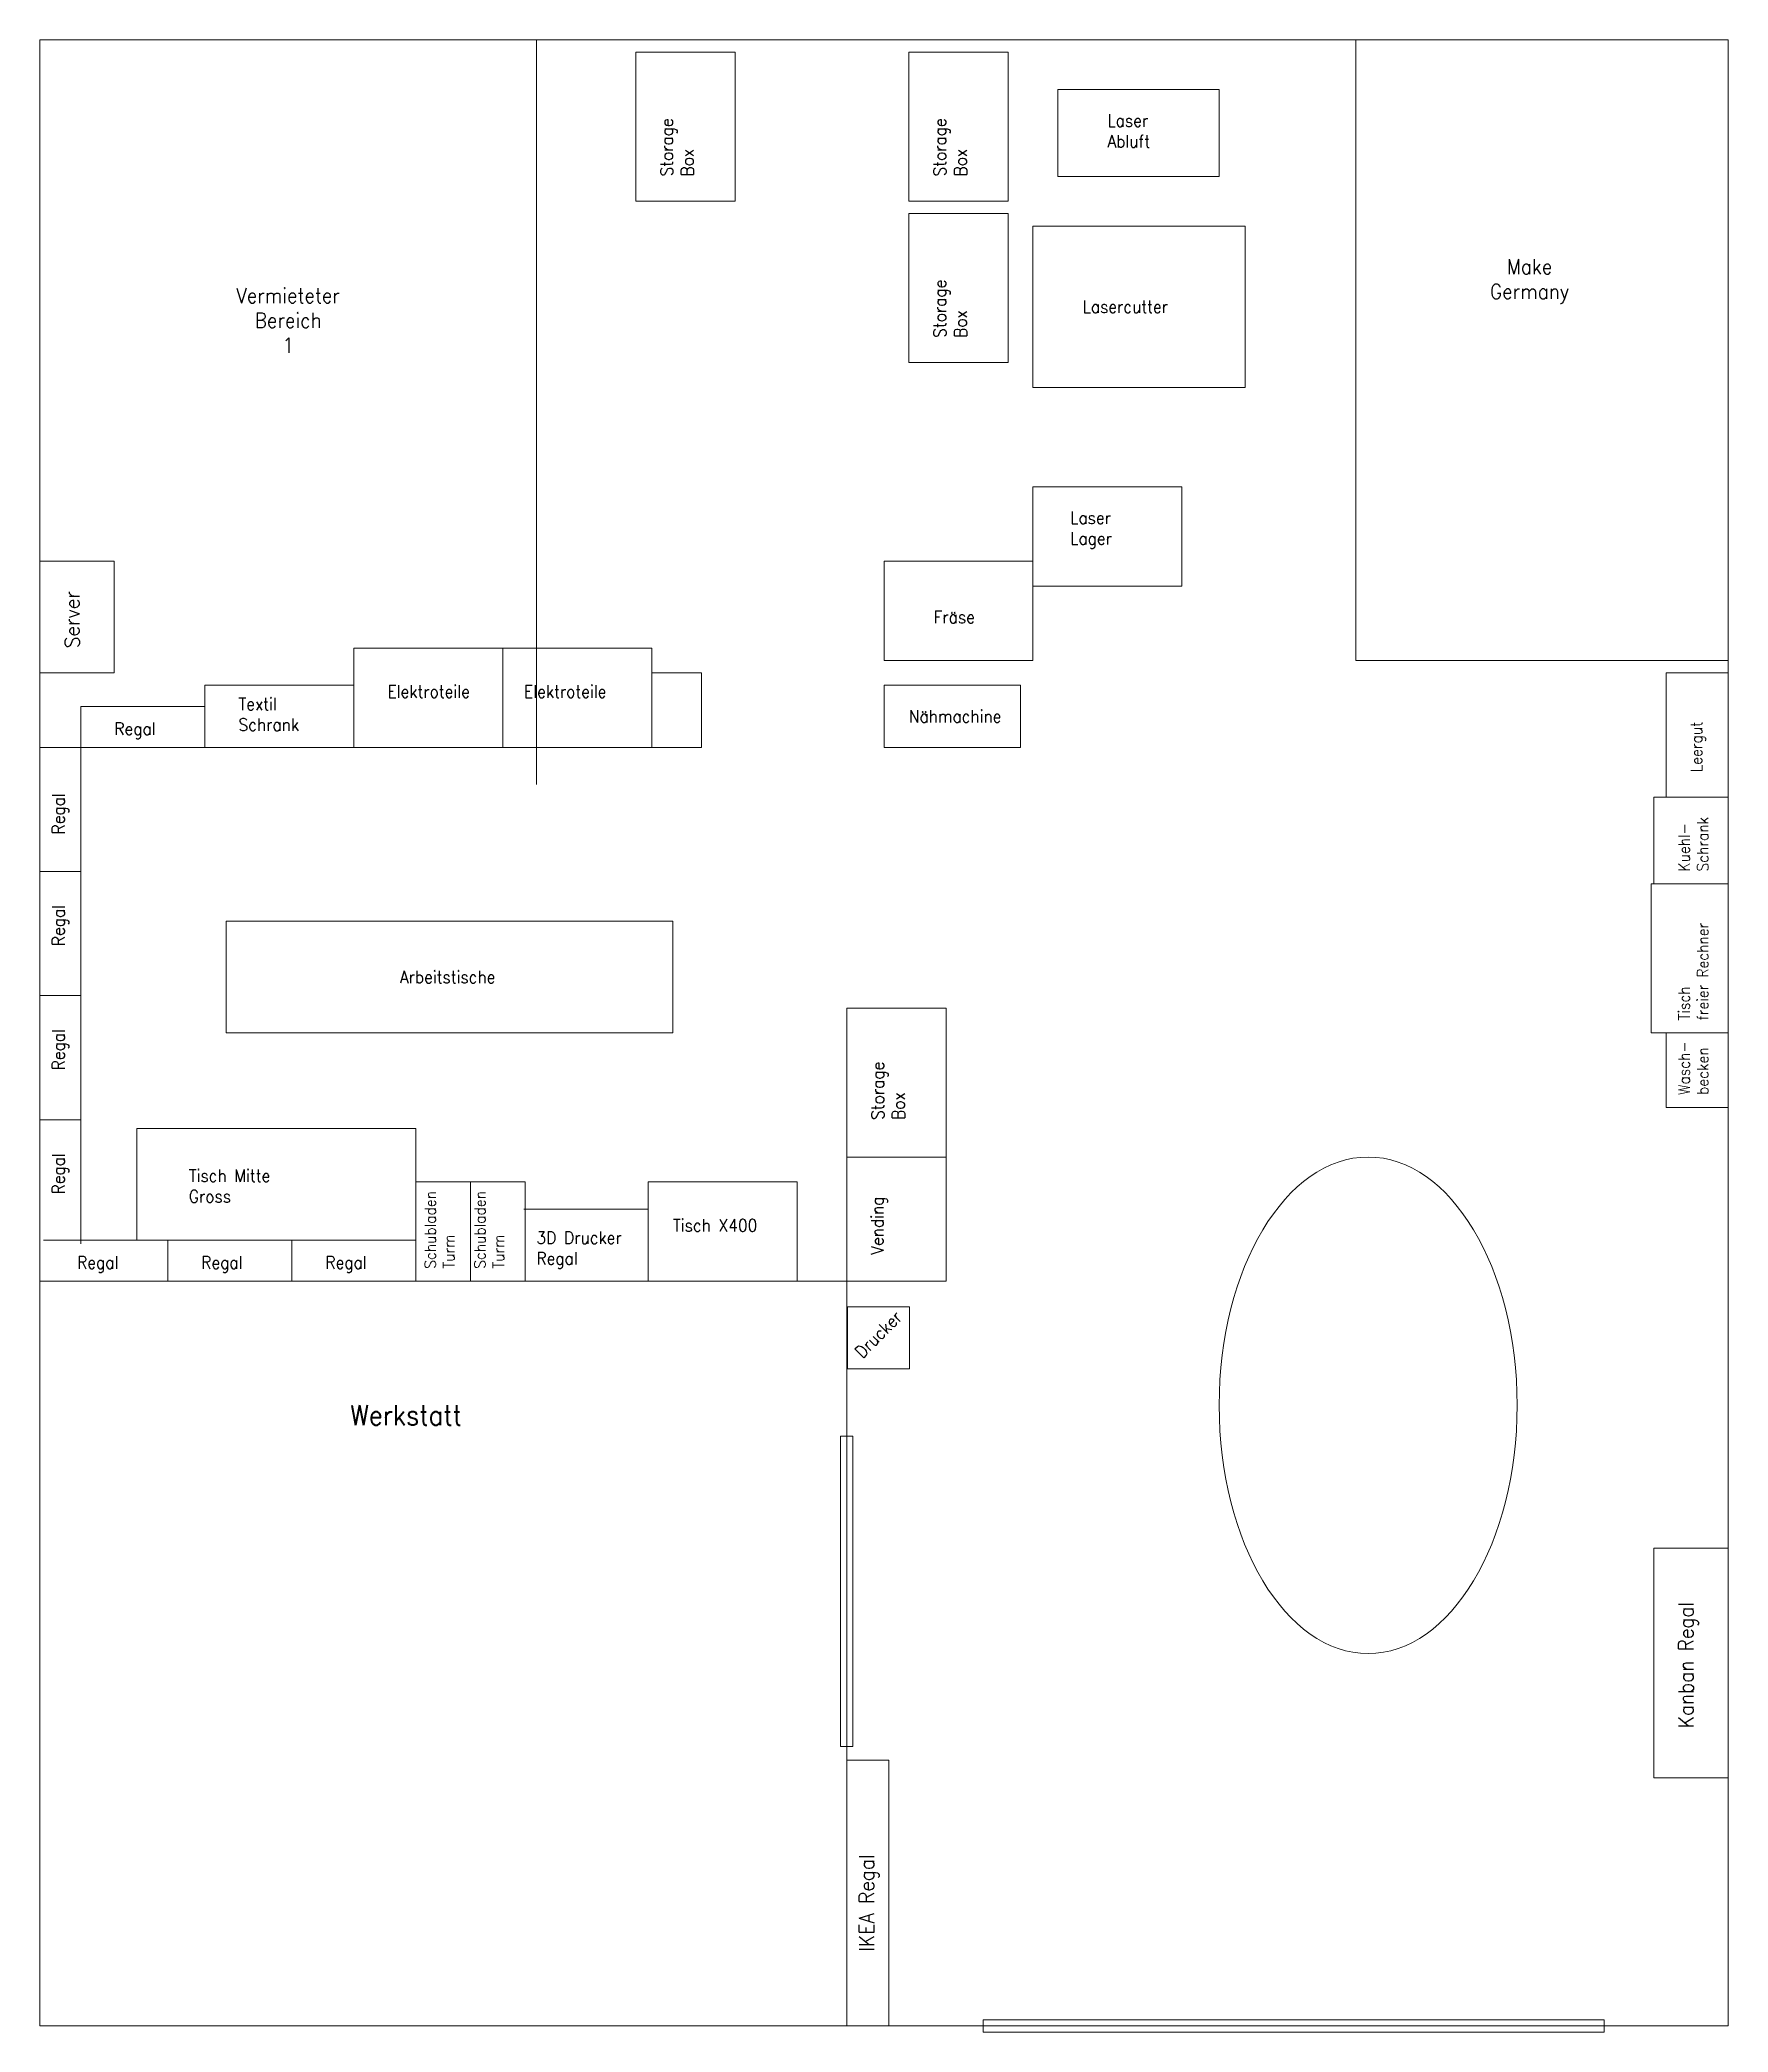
# Model space of a CAD drawing. Header units: millimetres. Extents: x 0 to 13600, y -50 to 16000.
import ezdxf

# ---------------------------------------------------------------- set-up
doc = ezdxf.new("R2010")
doc.units = ezdxf.units.MM
doc.layers.get('0').update_dxf_attribs({"lineweight": 0, "true_color": 0xffffff})
doc.styles.add('textstyle0', font='')
doc.styles.add('textstyle1', font='')
doc.styles.add('textstyle10', font='')
doc.styles.add('textstyle11', font='')
doc.styles.add('textstyle12', font='')
doc.styles.add('textstyle13', font='')
doc.styles.add('textstyle14', font='')
doc.styles.add('textstyle15', font='')
doc.styles.add('textstyle16', font='')
doc.styles.add('textstyle17', font='')
doc.styles.add('textstyle18', font='')
doc.styles.add('textstyle19', font='')
doc.styles.add('textstyle2', font='')
doc.styles.add('textstyle20', font='')
doc.styles.add('textstyle21', font='')
doc.styles.add('textstyle22', font='')
doc.styles.add('textstyle23', font='')
doc.styles.add('textstyle24', font='')
doc.styles.add('textstyle25', font='')
doc.styles.add('textstyle26', font='')
doc.styles.add('textstyle27', font='')
doc.styles.add('textstyle28', font='')
doc.styles.add('textstyle29', font='')
doc.styles.add('textstyle3', font='')
doc.styles.add('textstyle30', font='')
doc.styles.add('textstyle31', font='')
doc.styles.add('textstyle32', font='')
doc.styles.add('textstyle33', font='')
doc.styles.add('textstyle34', font='')
doc.styles.add('textstyle35', font='')
doc.styles.add('textstyle36', font='')
doc.styles.add('textstyle37', font='')
doc.styles.add('textstyle4', font='')
doc.styles.add('textstyle5', font='')
doc.styles.add('textstyle6', font='')
doc.styles.add('textstyle7', font='')
doc.styles.add('textstyle8', font='')
doc.styles.add('textstyle9', font='')
doc.styles.get('textstyle0').set_extended_font_data('Standard')
doc.styles.get('textstyle1').set_extended_font_data('Standard')
doc.styles.get('textstyle10').set_extended_font_data('standard')
doc.styles.get('textstyle11').set_extended_font_data('standard')
doc.styles.get('textstyle12').set_extended_font_data('standard')
doc.styles.get('textstyle13').set_extended_font_data('standard')
doc.styles.get('textstyle14').set_extended_font_data('standard')
doc.styles.get('textstyle15').set_extended_font_data('standard')
doc.styles.get('textstyle16').set_extended_font_data('standard')
doc.styles.get('textstyle17').set_extended_font_data('standard')
doc.styles.get('textstyle18').set_extended_font_data('standard')
doc.styles.get('textstyle19').set_extended_font_data('standard')
doc.styles.get('textstyle2').set_extended_font_data('Standard')
doc.styles.get('textstyle20').set_extended_font_data('standard')
doc.styles.get('textstyle21').set_extended_font_data('standard')
doc.styles.get('textstyle22').set_extended_font_data('standard')
doc.styles.get('textstyle23').set_extended_font_data('standard')
doc.styles.get('textstyle24').set_extended_font_data('standard')
doc.styles.get('textstyle25').set_extended_font_data('standard')
doc.styles.get('textstyle26').set_extended_font_data('standard')
doc.styles.get('textstyle27').set_extended_font_data('standard')
doc.styles.get('textstyle28').set_extended_font_data('standard')
doc.styles.get('textstyle29').set_extended_font_data('Standard')
doc.styles.get('textstyle3').set_extended_font_data('Standard')
doc.styles.get('textstyle30').set_extended_font_data('standard')
doc.styles.get('textstyle31').set_extended_font_data('Standard')
doc.styles.get('textstyle32').set_extended_font_data('Standard')
doc.styles.get('textstyle33').set_extended_font_data('Standard')
doc.styles.get('textstyle34').set_extended_font_data('Standard')
doc.styles.get('textstyle35').set_extended_font_data('Standard')
doc.styles.get('textstyle36').set_extended_font_data('Standard')
doc.styles.get('textstyle37').set_extended_font_data('Standard')
doc.styles.get('textstyle4').set_extended_font_data('Standard')
doc.styles.get('textstyle5').set_extended_font_data('Standard')
doc.styles.get('textstyle6').set_extended_font_data('standard')
doc.styles.get('textstyle7').set_extended_font_data('standard')
doc.styles.get('textstyle8').set_extended_font_data('standard')
doc.styles.get('textstyle9').set_extended_font_data('standard')

msp = doc.modelspace()

# ---------------------------------------------------------------- linework, layer by layer
for p, q in [((13600, 16000), (0, 16000)), ((0, 16000), (0, 0)), ((0, 16000), (0, 10000)), ((4000, 10000), (4000, 16000)), ((5600, 15900), (4800, 15900)), ((4800, 15900), (4800, 14700)), ((5600, 14700), (5600, 15900)), ((7800, 15900), (7000, 15900)), ((7000, 15900), (7000, 14700)), ((7800, 14700), (7800, 15900)), ((13600, 16000), (10600, 16000)), ((10600, 16000), (10600, 11000)), ((13600, 0), (13600, 16000)), ((13600, 11000), (13600, 16000)), ((8200, 15600), (9500, 15600)), ((8200, 14900), (8200, 15600)), ((9500, 15600), (9500, 14900)), ((9500, 14900), (8200, 14900)), ((4800, 14700), (5600, 14700)), ((7000, 14700), (7800, 14700)), ((7800, 14600), (7000, 14600)), ((7000, 14600), (7000, 13400)), ((7800, 13400), (7800, 14600)), ((8000, 14500), (9710, 14500)), ((8000, 13200), (8000, 14500)), ((9710, 14500), (9710, 13200)), ((7000, 13400), (7800, 13400)), ((9710, 13200), (8000, 13200)), ((9200, 12400), (8000, 12400)), ((8000, 12400), (8000, 11600)), ((9200, 11600), (9200, 12400)), ((600, 11800), (0, 11800)), ((600, 10900), (600, 11800)), ((6800, 11000), (6800, 11800)), ((6800, 11800), (8000, 11800)), ((8000, 11800), (8000, 11000)), ((8000, 11600), (9200, 11600)), ((0, 11500), (0, 10600)), ((3730, 11100), (2530, 11100)), ((2530, 11100), (2530, 10300)), ((3730, 10300), (3730, 11100)), ((4930, 11100), (3730, 11100)), ((3730, 11100), (3730, 10300)), ((4930, 10300), (4930, 11100)), ((0, 11000), (0, 10000)), ((8000, 11000), (6800, 11000)), ((10600, 11000), (13600, 11000)), ((0, 10900), (600, 10900)), ((2530, 10800), (1330, 10800)), ((1330, 10800), (1330, 10300)), ((2530, 10300), (2530, 10800)), ((5330, 10900), (4930, 10900)), ((4930, 10900), (4930, 10300)), ((5330, 10300), (5330, 10900)), ((7900, 10800), (6800, 10800)), ((6800, 10800), (6800, 10300)), ((7900, 10300), (7900, 10800)), ((13100, 9900), (13100, 10900)), ((13100, 10900), (13600, 10900)), ((13600, 10900), (13600, 9900)), ((1330, 10630), (330, 10630)), ((330, 10630), (330, 10300)), ((1330, 10300), (1330, 10630)), ((330, 10300), (0, 10300)), ((330, 9300), (330, 10300)), ((330, 10300), (1330, 10300)), ((1330, 10300), (2530, 10300)), ((2530, 10300), (3730, 10300)), ((3730, 10300), (4930, 10300)), ((4930, 10300), (5330, 10300)), ((6800, 10300), (7900, 10300)), ((0, 10000), (0, 9000)), ((13000, 9200), (13000, 9900)), ((13000, 9900), (13600, 9900)), ((13600, 9900), (13100, 9900)), ((13600, 9900), (13600, 9200)), ((330, 9300), (0, 9300)), ((0, 9300), (330, 9300)), ((330, 8300), (330, 9300)), ((12980, 8000), (12980, 9200)), ((12980, 9200), (13600, 9200)), ((13600, 9200), (13000, 9200)), ((13600, 9200), (13600, 8000)), ((0, 9000), (0, 8000)), ((5100, 8900), (1500, 8900)), ((1500, 8900), (1500, 8000)), ((5100, 8000), (5100, 8900)), ((330, 8300), (0, 8300)), ((0, 8300), (330, 8300)), ((330, 7300), (330, 8300)), ((7300, 8200), (6500, 8200)), ((6500, 8200), (6500, 7000)), ((7300, 7000), (7300, 8200)), ((0, 8000), (0, 7000)), ((1500, 8000), (5100, 8000)), ((13600, 8000), (12980, 8000)), ((13600, 8000), (13100, 8000)), ((13100, 8000), (13100, 7400)), ((13600, 7400), (13600, 8000)), ((13100, 7400), (13600, 7400)), ((330, 7300), (0, 7300)), ((0, 7300), (330, 7300)), ((330, 6300), (330, 7300)), ((780, 6330), (780, 7230)), ((780, 7230), (3030, 7230)), ((3030, 7230), (3030, 6330)), ((0, 7000), (0, 6000)), ((6500, 7000), (7100, 7000)), ((6500, 7000), (6500, 6000)), ((6500, 7000), (7300, 7000)), ((7300, 7000), (7300, 6000)), ((3470, 6800), (3030, 6800)), ((3030, 6800), (3030, 6000)), ((3910, 6800), (3470, 6800)), ((3470, 6800), (3470, 6000)), ((3910, 6800), (3910, 6000)), ((4900, 6000), (4900, 6800)), ((6100, 6800), (4900, 6800)), ((6100, 6000), (6100, 6800)), ((4900, 6580), (3900, 6580)), ((1030, 6330), (30, 6330)), ((3030, 6330), (780, 6330)), ((1030, 6000), (1030, 6330)), ((2030, 6330), (1030, 6330)), ((2030, 6000), (2030, 6330)), ((3030, 6330), (2030, 6330)), ((6500, 6000), (0, 6000)), ((0, 6000), (0, 0)), ((0, 6000), (1000, 6000)), ((0, 6000), (0, 5670)), ((0, 6000), (330, 6000)), ((1000, 6000), (2000, 6000)), ((2000, 6000), (3000, 6000)), ((3330, 6000), (3770, 6000)), ((3770, 6000), (4210, 6000)), ((4210, 6000), (5410, 6000)), ((5410, 6000), (6410, 6000)), ((6500, 0), (6500, 6000)), ((7300, 6000), (6500, 6000)), ((6500, 5000), (6500, 6000)), ((7005, 5793), (6505, 5793)), ((6505, 5793), (6505, 5293)), ((7005, 5293), (7005, 5793)), ((6505, 5293), (7005, 5293)), ((6550, 4750), (6450, 4750)), ((6450, 4750), (6450, 2250)), ((6550, 2250), (6550, 4750)), ((13000, 2000), (13000, 3850)), ((13000, 3850), (13600, 3850)), ((13600, 3850), (13600, 2000)), ((6450, 2250), (6550, 2250)), ((6840, 2140), (6500, 2140)), ((6840, 0), (6840, 2140)), ((13600, 2000), (13000, 2000)), ((0, 0), (13600, 0)), ((0, 0), (6500, 0)), ((6500, 0), (6840, 0)), ((12600, 50), (7600, 50)), ((7600, 50), (7600, -50)), ((12600, -50), (12600, 50)), ((7600, -50), (12600, -50))]:
    msp.add_line(p, q)
msp.add_ellipse((10700, 5000), major_axis=(0, -2000), ratio=0.6)

# ---------------------------------------------------------------- texts
at = {"char_height": 100, "attachment_point": 1, "rotation": 90}
for insert, style in [((5000, 14900), 'textstyle1'), ((7200, 14900), 'textstyle2'), ((7200, 13600), 'textstyle0'), ((6700, 7300), 'textstyle5')]:
    msp.add_mtext('Storage\\PBox', dxfattribs=dict(at, insert=insert, style=style))
at = {"char_height": 100, "attachment_point": 1}
for s, insert, style in [('Laser\\PAbluft', (8600, 15400), 'textstyle3'), ('Laser\\PLager', (8300, 12200), 'textstyle4'), ('Fräse', (7200, 11400), 'textstyle33'), ('Elektroteile', (2800, 10800), 'textstyle35'), ('Elektroteile', (3900, 10800), 'textstyle36'), ('Textil\\PSchrank', (1600, 10700), 'textstyle37'), ('Nähmachine', (7000, 10600), 'textstyle32'), ('Regal', (600, 10500), 'textstyle31'), ('Arbeitstische', (2900, 8500), 'textstyle34')]:
    msp.add_mtext(s, dxfattribs=dict(at, insert=insert, style=style))
for s, insert, char_height, width, attachment_point, style in [('Make Germany', (12000, 14233), 120, 933.33, 2, 'textstyle23'), ('Vermieteter\\PBereich\\P1', (2000, 14000), 120, 933.33, 2, 'textstyle26'), ('Lasercutter', (8400, 13900), 100, 766.67, 1, 'textstyle25'), ('Tisch Mitte\\PGross', (1200, 6900), 100, 730.56, 1, 'textstyle15'), ('Tisch X400', (5100, 6500), 100, 730.56, 1, 'textstyle16'), ('3D Drucker\\PRegal', (4000, 6400), 100, 730.56, 1, 'textstyle9'), ('Regal', (300, 6200), 100, 333.33, 1, 'textstyle18'), ('Regal', (1300, 6200), 100, 333.33, 1, 'textstyle22'), ('Regal', (2300, 6200), 100, 333.33, 1, 'textstyle17'), ('Werkstatt', (2500, 5000), 160, 800, 1, 'textstyle21')]:
    msp.add_mtext(s, dxfattribs=dict(insert=insert, char_height=char_height, width=width, attachment_point=attachment_point, style=style))
at = {"attachment_point": 1}
for s, insert, char_height, width, rotation, style in [('Server', (200, 11100), 120, 506.67, 90, 'textstyle6'), ('Leergut', (13300, 10100), 90, 440, 90, 'textstyle24'), ('Regal', (100, 9600), 100, 333.33, 90, 'textstyle14'), ('Kuehl-\\PSchrank', (13200, 9300), 90, 450, 90, 'textstyle30'), ('Regal', (100, 8700), 100, 333.33, 90, 'textstyle13'), ('Tisch\\Pfreier Rechner', (13200, 8100), 90, 867.5, 90, 'textstyle29'), ('Regal', (100, 7700), 100, 333.33, 90, 'textstyle20'), ('Wasch-\\Pbecken', (13200, 7500), 90, 420, 90, 'textstyle28'), ('Regal', (100, 6700), 100, 333.33, 90, 'textstyle19'), ('Schubladen\\PTurm', (3100, 6100), 90, 640, 90, 'textstyle27'), ('Schubladen\\PTurm', (3500, 6100), 90, 640, 90, 'textstyle12'), ('Vending\\pMachine', (6696, 6214), 100, 730.56, 90, 'textstyle11'), ('Drucker', (6555, 5443), 100, 730.56, 45, 'textstyle10'), ('Kanban Regal', (13200, 2400), 120, 1063.33, 90, 'textstyle8'), ('IKEA Regal', (6600, 600), 120, 850, 90, 'textstyle7')]:
    msp.add_mtext(s, dxfattribs=dict(at, insert=insert, char_height=char_height, width=width, rotation=rotation, style=style))

doc.saveas('drawing.dxf')
